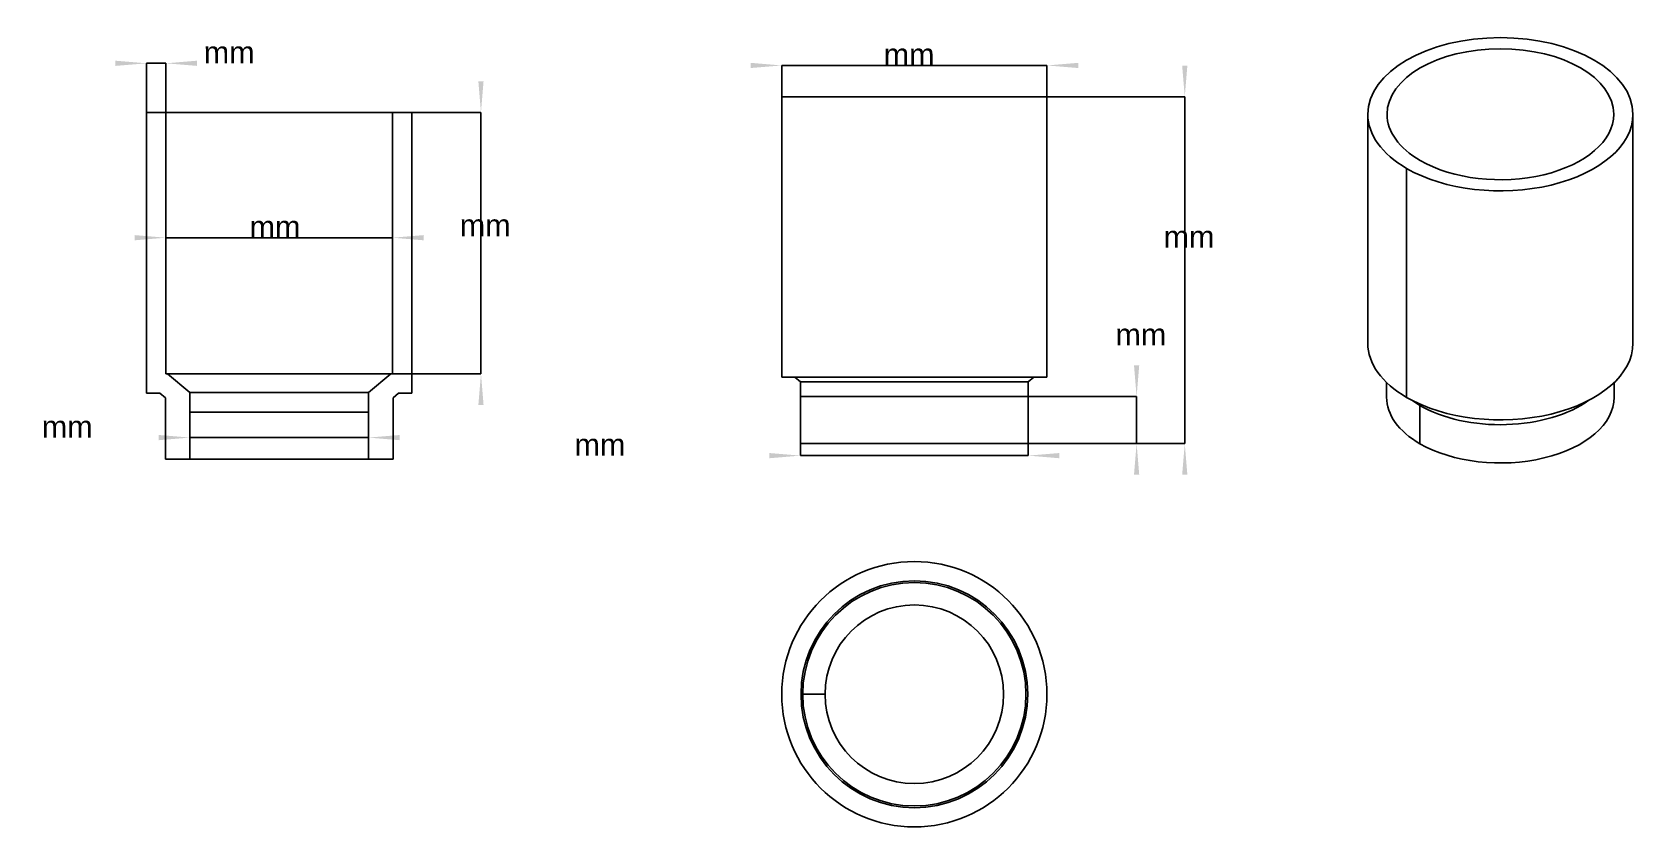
# Model space of a CAD drawing. Extents: x 25 to 282, y 61 to 188.
import ezdxf
from ezdxf.enums import TextEntityAlignment as Align

# ---------------------------------------------------------------- set-up
doc = ezdxf.new("R2010")
doc.units = 0
doc.layers.get('0').update_dxf_attribs({"linetype": 'CONTINUOUS'})
for name, color, linetype in [('Dimension', 7, 'CONTINUOUS'), ('Dimension002', 7, 'CONTINUOUS'), ('Dimension003', 7, 'CONTINUOUS'), ('Dimension004', 7, 'CONTINUOUS'), ('Dimension005', 7, 'CONTINUOUS'), ('Dimension007', 7, 'CONTINUOUS'), ('Dimension008', 7, 'CONTINUOUS'), ('Dimension009', 7, 'CONTINUOUS'), ('ProjItem', 7, 'CONTINUOUS'), ('ProjItem001', 7, 'CONTINUOUS'), ('ProjItem002', 7, 'CONTINUOUS'), ('SectionView', 7, 'CONTINUOUS')]:
    doc.layers.add(name, color=color, linetype=linetype)
doc.styles.get("Standard").update_dxf_attribs({"font": 'arial.ttf'})
doc.dimstyles.get("Standard").update_dxf_attribs({"dimscale": 0, "dimtxt": 2.5, "dimasz": 2.5, "dimexe": 1.25, "dimexo": 0.625, "dimtad": 1, "dimtxsty": 'STANDARD', "dimcen": 2.5, "dimazin": 3, "dimtfac": 1, "dimtmove": 0, "dimatfit": 3})

# ---------------------------------------------------------------- blocks, each defined once
blk = doc.blocks.new('*Dimension002')
at = {"color": 0}
for points in [[(45.5371, 123.477), (45.5371, 122.643), (50.5371, 123.06)], [(84.1121, 123.477), (84.1121, 122.643), (79.1121, 123.06)]]:
    blk.add_solid(points, dxfattribs=at)
at = {"layer": 'Dimension002'}
for p, q in [((50.5371, 119.609), (50.5371, 123.06)), ((50.5371, 123.06), (79.1121, 123.06)), ((79.1121, 119.609), (79.1121, 123.06))]:
    blk.add_line(p, q, dxfattribs=at)
blk.add_text(' mm', height=3.5, dxfattribs=at).set_placement((30.2093, 123.06), align=Align.CENTER)
blk = doc.blocks.new('*Dimension003')
at = {"color": 0}
for points in [[(41.6821, 154.615), (41.6821, 155.448), (46.6821, 155.032)], [(87.9671, 154.615), (87.9671, 155.448), (82.9671, 155.032)]]:
    blk.add_solid(points, dxfattribs=at)
at = {"layer": 'Dimension003'}
for p, q in [((46.6821, 175.049), (46.6821, 155.032)), ((82.9671, 175.049), (82.9671, 155.032)), ((46.6821, 155.032), (82.9671, 155.032))]:
    blk.add_line(p, q, dxfattribs=at)
blk.add_text(' mm', height=3.5, dxfattribs=at).set_placement((63.4698, 155.032), align=Align.CENTER)
blk = doc.blocks.new('*Dimension004')
at = {"color": 0}
for points in [[(38.5996, 183.346), (38.5996, 182.513), (43.5996, 182.929)], [(51.6821, 183.346), (51.6821, 182.513), (46.6821, 182.929)]]:
    blk.add_solid(points, dxfattribs=at)
at = {"layer": 'Dimension004'}
for p, q in [((43.5996, 175.049), (43.5996, 182.929)), ((43.5996, 182.929), (46.6821, 182.929)), ((46.6821, 175.049), (46.6821, 182.929))]:
    blk.add_line(p, q, dxfattribs=at)
blk.add_text(' mm', height=3.5, dxfattribs=at).set_placement((56.132, 182.929), align=Align.CENTER)
blk = doc.blocks.new('*Dimension')
at = {"color": 0}
for points in [[(140.261, 183.004), (140.261, 182.171), (145.261, 182.587)], [(192.711, 183.004), (192.711, 182.171), (187.711, 182.587)]]:
    blk.add_solid(points, dxfattribs=at)
at = {"layer": 'Dimension'}
for p, q in [((145.261, 177.566), (145.261, 182.587)), ((145.261, 182.587), (187.711, 182.587)), ((187.711, 177.566), (187.711, 182.587))]:
    blk.add_line(p, q, dxfattribs=at)
blk.add_text(' mm', height=3.5, dxfattribs=at).set_placement((164.967, 182.587), align=Align.CENTER)
blk = doc.blocks.new('*Dimension005')
at = {"color": 0}
for points in [[(210.189, 182.566), (209.355, 182.566), (209.772, 177.566)], [(210.189, 117.126), (209.355, 117.126), (209.772, 122.126)]]:
    blk.add_solid(points, dxfattribs=at)
at = {"layer": 'Dimension005'}
for p, q in [((187.711, 177.566), (209.772, 177.566)), ((209.772, 177.566), (209.772, 122.126)), ((184.699, 122.126), (209.772, 122.126))]:
    blk.add_line(p, q, dxfattribs=at)
blk.add_text(' mm', height=3.5, dxfattribs=at).set_placement((209.772, 153.443), align=Align.CENTER)
blk = doc.blocks.new('*Dimension007')
at = {"color": 0}
for points in [[(143.272, 119.758), (143.272, 120.592), (148.272, 120.175)], [(189.699, 119.758), (189.699, 120.592), (184.699, 120.175)]]:
    blk.add_solid(points, dxfattribs=at)
at = {"layer": 'Dimension007'}
for p, q in [((148.272, 122.126), (148.272, 120.175)), ((184.699, 122.126), (184.699, 120.175)), ((148.272, 120.175), (184.699, 120.175))]:
    blk.add_line(p, q, dxfattribs=at)
blk.add_text(' mm', height=3.5, dxfattribs=at).set_placement((115.476, 120.175), align=Align.CENTER)
blk = doc.blocks.new('*Dimension008')
at = {"color": 0}
for points in [[(202.481, 134.626), (201.647, 134.626), (202.064, 129.626)], [(202.481, 117.126), (201.647, 117.126), (202.064, 122.126)]]:
    blk.add_solid(points, dxfattribs=at)
at = {"layer": 'Dimension008'}
for p, q in [((148.272, 129.626), (202.064, 129.626)), ((202.064, 129.626), (202.064, 122.126)), ((148.272, 122.126), (202.064, 122.126))]:
    blk.add_line(p, q, dxfattribs=at)
blk.add_text(' mm', height=3.5, dxfattribs=at).set_placement((202.064, 137.796), align=Align.CENTER)
blk = doc.blocks.new('*Dimension009')
at = {"color": 0}
for points in [[(97.5323, 180.049), (96.6989, 180.049), (97.1156, 175.049)], [(97.5323, 128.274), (96.6989, 128.274), (97.1156, 133.274)]]:
    blk.add_solid(points, dxfattribs=at)
at = {"layer": 'Dimension009'}
for p, q in [((82.9671, 175.049), (97.1156, 175.049)), ((97.1156, 175.049), (97.1156, 133.274)), ((82.9671, 133.274), (97.1156, 133.274))]:
    blk.add_line(p, q, dxfattribs=at)
blk.add_text(' mm', height=3.5, dxfattribs=at).set_placement((97.1156, 155.27), align=Align.CENTER)

msp = doc.modelspace()

# ---------------------------------------------------------------- linework, layer by layer
at = {"layer": 'ProjItem'}
for p, q in [((145.261, 132.708), (145.261, 177.566)), ((187.711, 132.708), (187.711, 177.566)), ((148.272, 131.958), (147.378, 132.708)), ((148.272, 129.626), (148.272, 131.958)), ((184.699, 131.958), (185.593, 132.708)), ((184.699, 129.626), (184.699, 131.958)), ((148.272, 129.626), (148.272, 122.126)), ((184.699, 122.126), (184.699, 129.626))]:
    msp.add_line(p, q, dxfattribs=at)
for points in [[(145.261, 177.566), (145.793, 177.566), (147.363, 177.566), (149.891, 177.566), (153.252, 177.566), (157.277, 177.566), (161.763, 177.566), (166.486, 177.566), (171.209, 177.566), (175.695, 177.566), (179.719, 177.566), (183.08, 177.566), (185.609, 177.566), (187.179, 177.566), (187.711, 177.566)], [(145.261, 132.708), (145.793, 132.708), (147.363, 132.708), (149.891, 132.708), (153.252, 132.708), (157.277, 132.708), (161.763, 132.708), (166.486, 132.708), (171.209, 132.708), (175.695, 132.708), (179.719, 132.708), (183.08, 132.708), (185.609, 132.708), (187.179, 132.708), (187.711, 132.708)], [(148.272, 131.958), (148.729, 131.958), (150.076, 131.958), (152.246, 131.958), (155.13, 131.958), (158.583, 131.958), (162.433, 131.958), (166.486, 131.958), (170.539, 131.958), (174.388, 131.958), (177.842, 131.958), (180.726, 131.958), (182.896, 131.958), (184.243, 131.958), (184.699, 131.958)], [(148.272, 129.626), (148.729, 129.626), (150.076, 129.626), (152.246, 129.626), (155.13, 129.626), (158.583, 129.626), (162.433, 129.626), (166.486, 129.626), (170.539, 129.626), (174.388, 129.626), (177.842, 129.626), (180.726, 129.626), (182.896, 129.626), (184.243, 129.626), (184.699, 129.626)], [(148.272, 122.126), (148.729, 122.126), (150.076, 122.126), (152.246, 122.126), (155.13, 122.126), (158.583, 122.126), (162.433, 122.126), (166.486, 122.126), (170.539, 122.126), (174.388, 122.126), (177.842, 122.126), (180.726, 122.126), (182.896, 122.126), (184.243, 122.126), (184.699, 122.126)]]:
    msp.add_open_spline(points, degree=1, knots=[0, 0, 0.224399, 0.448799, 0.673198, 0.897598, 1.122, 1.3464, 1.5708, 1.7952, 2.0196, 2.24399, 2.46839, 2.69279, 2.91719, 3.14159, 3.14159], dxfattribs=at)
at = {"layer": 'ProjItem001'}
for p, q in [((239.068, 138.155), (239.068, 174.781)), ((281.518, 138.155), (281.518, 174.781)), ((245.285, 129.49), (245.285, 166.116)), ((242.08, 129.514), (242.08, 131.863)), ((278.507, 129.514), (278.507, 131.863)), ((247.414, 128.202), (247.414, 128.414)), ((247.414, 128.202), (247.414, 122.079))]:
    msp.add_line(p, q, dxfattribs=at)
for centre, major_axis, start_param, end_param in [((260.293, 174.781), (21.225, 0), 0, 3.14159), ((260.293, 174.781), (18.1425, 0), 0, 3.14159), ((260.293, 174.781), (21.225, 0), 3.14159, 3.92699), ((260.293, 174.781), (18.1425, 0), 3.14159, 3.92699), ((260.293, 174.781), (21.225, 0), 3.92699, 0), ((260.293, 174.781), (18.1425, 0), 3.92699, 0), ((260.293, 138.155), (21.225, 0), 3.14159, 3.92699), ((260.293, 138.155), (21.225, 0), 3.92699, 0), ((260.293, 129.514), (18.2138, 0), 3.14159, 3.92699), ((260.293, 135.638), (18.2138, 0), 3.82082, 3.92699), ((260.293, 129.514), (18.2138, 0), 3.92699, 0), ((260.293, 135.638), (18.2138, 0), 3.92699, 5.60396)]:
    msp.add_ellipse(centre, major_axis=major_axis, ratio=0.57735, start_param=start_param, end_param=end_param, dxfattribs=at)
at = {"layer": 'ProjItem002'}
msp.add_line((152.198, 82.0058), (148.623, 82.0058), dxfattribs=at)
for radius in [21.225, 18.1425, 17.8628, 14.2875]:
    msp.add_circle((166.486, 82.0058), radius, dxfattribs=at)
at = {"layer": 'SectionView'}
for p, q in [((43.5996, 130.191), (43.5996, 175.049)), ((43.5996, 175.049), (46.6821, 175.049)), ((46.6821, 133.274), (46.6821, 175.049)), ((82.9671, 133.274), (82.9671, 175.049)), ((82.9671, 175.049), (86.0496, 175.049)), ((86.0496, 130.191), (86.0496, 175.049)), ((46.9618, 133.274), (46.6821, 133.274)), ((50.5371, 130.274), (46.9618, 133.274)), ((79.1121, 130.274), (82.6873, 133.274)), ((82.9671, 133.274), (82.6873, 133.274)), ((43.5996, 130.191), (45.717, 130.191)), ((46.6108, 129.441), (45.717, 130.191)), ((46.6108, 127.109), (46.6108, 129.441)), ((50.5371, 127.109), (50.5371, 130.274)), ((79.1121, 127.109), (79.1121, 130.274)), ((83.0383, 129.441), (83.9321, 130.191)), ((83.0383, 127.109), (83.0383, 129.441)), ((83.9321, 130.191), (86.0496, 130.191)), ((46.6108, 127.109), (46.6108, 119.609)), ((50.5371, 127.109), (50.5371, 119.609)), ((79.1121, 119.609), (79.1121, 127.109)), ((83.0383, 119.609), (83.0383, 127.109)), ((50.5371, 119.609), (46.6108, 119.609)), ((83.0383, 119.609), (79.1121, 119.609))]:
    msp.add_line(p, q, dxfattribs=at)
for points in [[(82.9671, 175.049), (82.5122, 175.049), (81.1704, 175.049), (79.009, 175.049), (76.1362, 175.049), (72.6963, 175.049), (68.8617, 175.049), (64.8246, 175.049), (60.7875, 175.049), (56.9528, 175.049), (53.5129, 175.049), (50.6402, 175.049), (48.4788, 175.049), (47.1369, 175.049), (46.6821, 175.049)], [(82.6873, 133.274), (82.2395, 133.274), (80.9184, 133.274), (78.7902, 133.274), (75.9618, 133.274), (72.5749, 133.274), (68.7994, 133.274), (64.8246, 133.274), (60.8497, 133.274), (57.0742, 133.274), (53.6873, 133.274), (50.8589, 133.274), (48.7308, 133.274), (47.4097, 133.274), (46.9618, 133.274)], [(79.1121, 130.274), (78.7539, 130.274), (77.6972, 130.274), (75.995, 130.274), (73.7327, 130.274), (71.0237, 130.274), (68.0038, 130.274), (64.8246, 130.274), (61.6453, 130.274), (58.6255, 130.274), (55.9165, 130.274), (53.6542, 130.274), (51.952, 130.274), (50.8953, 130.274), (50.5371, 130.274)], [(79.1121, 127.109), (78.7539, 127.109), (77.6972, 127.109), (75.995, 127.109), (73.7327, 127.109), (71.0237, 127.109), (68.0038, 127.109), (64.8246, 127.109), (61.6453, 127.109), (58.6255, 127.109), (55.9165, 127.109), (53.6542, 127.109), (51.952, 127.109), (50.8953, 127.109), (50.5371, 127.109)], [(79.1121, 119.609), (78.7539, 119.609), (77.6972, 119.609), (75.995, 119.609), (73.7327, 119.609), (71.0237, 119.609), (68.0038, 119.609), (64.8246, 119.609), (61.6453, 119.609), (58.6255, 119.609), (55.9165, 119.609), (53.6542, 119.609), (51.952, 119.609), (50.8953, 119.609), (50.5371, 119.609)]]:
    msp.add_open_spline(points, degree=1, dxfattribs=at)
for points, knots in [([(45.717, 130.191), (45.4296, 130.191), (45.1623, 130.191), (44.9153, 130.191), (44.6889, 130.191), (44.4834, 130.191), (44.2989, 130.191), (44.1357, 130.191), (43.9939, 130.191), (43.8737, 130.191), (43.7751, 130.191), (43.6984, 130.191), (43.6435, 130.191), (43.6106, 130.191), (43.5996, 130.191)], [5.83271, 5.83271, 5.86488, 5.89706, 5.92924, 5.96141, 5.99359, 6.02577, 6.05795, 6.09012, 6.1223, 6.15448, 6.18665, 6.21883, 6.25101, 6.28319, 6.28319]), ([(86.0496, 130.191), (86.0386, 130.191), (86.0056, 130.191), (85.9508, 130.191), (85.874, 130.191), (85.7755, 130.191), (85.6552, 130.191), (85.5134, 130.191), (85.3502, 130.191), (85.1658, 130.191), (84.9602, 130.191), (84.7339, 130.191), (84.4869, 130.191), (84.2196, 130.191), (83.9321, 130.191)], [3.14159, 3.14159, 3.17377, 3.20595, 3.23812, 3.2703, 3.30248, 3.33466, 3.36683, 3.39901, 3.43119, 3.46336, 3.49554, 3.52772, 3.55989, 3.59207, 3.59207])]:
    msp.add_open_spline(points, degree=1, knots=knots, dxfattribs=at)

# ---------------------------------------------------------------- dimensions: what is measured, and where the dimension line sits
at = {"layer": 'Dimension'}
dim = msp.add_linear_dim(base=(164.967, 182.587), p1=(145.261, 177.566), p2=(187.711, 177.566), text=' mm', dimstyle='STANDARD', dxfattribs=at)
dim.commit()
dim.dimension.update_dxf_attribs({"geometry": '*Dimension', "text_midpoint": (164.967, 187.587)})
at = {"layer": 'Dimension002'}
dim = msp.add_linear_dim(base=(30.2093, 123.06), p1=(50.5371, 119.609), p2=(79.1121, 119.609), text=' mm', dimstyle='STANDARD', dxfattribs=at)
dim.commit()
dim.dimension.update_dxf_attribs({"geometry": '*Dimension002', "text_midpoint": (30.2093, 128.06)})
at = {"layer": 'Dimension003'}
dim = msp.add_linear_dim(base=(63.4698, 155.032), p1=(46.6821, 175.049), p2=(82.9671, 175.049), text=' mm', dimstyle='STANDARD', dxfattribs=at)
dim.commit()
dim.dimension.update_dxf_attribs({"geometry": '*Dimension003', "text_midpoint": (63.4698, 160.032)})
at = {"layer": 'Dimension004'}
dim = msp.add_linear_dim(base=(56.132, 182.929), p1=(43.5996, 175.049), p2=(46.6821, 175.049), text=' mm', dimstyle='STANDARD', dxfattribs=at)
dim.commit()
dim.dimension.update_dxf_attribs({"geometry": '*Dimension004', "text_midpoint": (56.132, 187.929)})
at = {"layer": 'Dimension005'}
dim = msp.add_linear_dim(base=(209.772, 153.443), p1=(187.711, 177.566), p2=(184.699, 122.126), angle=90, text=' mm', dimstyle='STANDARD', dxfattribs=at)
dim.commit()
dim.dimension.update_dxf_attribs({"geometry": '*Dimension005', "text_midpoint": (204.779, 153.172)})
at = {"layer": 'Dimension007'}
dim = msp.add_linear_dim(base=(115.476, 120.175), p1=(148.272, 122.126), p2=(184.699, 122.126), text=' mm', dimstyle='STANDARD', dxfattribs=at)
dim.commit()
dim.dimension.update_dxf_attribs({"geometry": '*Dimension007', "text_midpoint": (115.476, 125.175)})
at = {"layer": 'Dimension008'}
dim = msp.add_linear_dim(base=(202.064, 137.796), p1=(148.272, 129.626), p2=(148.272, 122.126), angle=90, text=' mm', dimstyle='STANDARD', dxfattribs=at)
dim.commit()
dim.dimension.update_dxf_attribs({"geometry": '*Dimension008', "text_midpoint": (197.064, 137.796)})
at = {"layer": 'Dimension009'}
dim = msp.add_linear_dim(base=(97.1156, 155.27), p1=(82.9671, 175.049), p2=(82.9671, 133.274), angle=90, text=' mm', dimstyle='STANDARD', dxfattribs=at)
dim.commit()
dim.dimension.update_dxf_attribs({"geometry": '*Dimension009', "text_midpoint": (92.1156, 155.27)})

doc.saveas('drawing.dxf')
